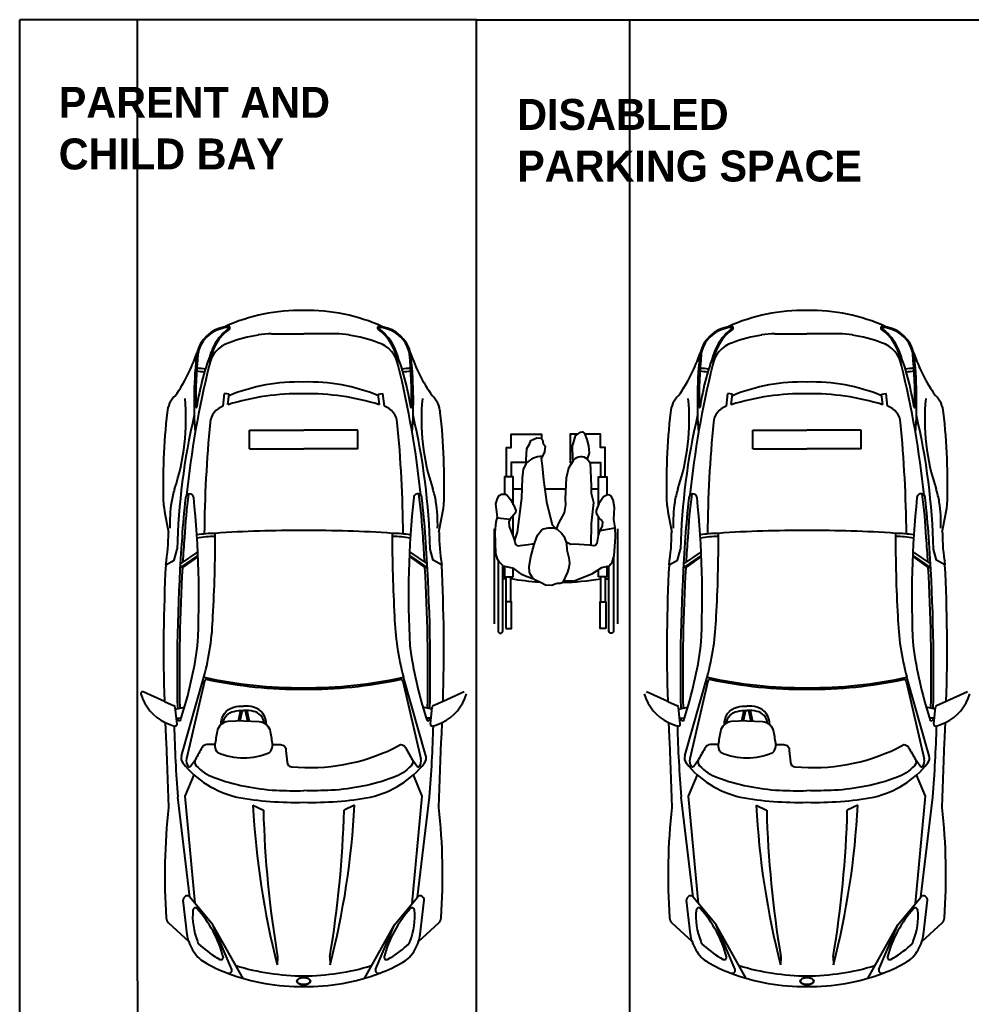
# Model space of a CAD drawing. Header units: inches. Extents: x 484217 to 497210, y -26946 to -21493.
# Drawn here: x 490922.2 to 491169, y -22545.8 to -22291.3 of the extents above; entities that cross this region are included whole.
import ezdxf

# ---------------------------------------------------------------- set-up
doc = ezdxf.new("R2010")
doc.units = ezdxf.units.IN
doc.header["$LTSCALE"] = 20
doc.header["$MEASUREMENT"] = 0
doc.layers.add('ceco.net 217 Nissan Z350 - top', color=145, linetype='Continuous')
doc.layers.add('Parking', color=7, linetype='Continuous')
doc.styles.get("Standard").update_dxf_attribs({"font": ''})
doc.styles.get('Standard').set_extended_font_data('MicrogrammaSSi', bold=True)

msp = doc.modelspace()

# ---------------------------------------------------------------- linework, layer by layer
at = {"color": 0}
for p, q in [((491049.32, -22405.78), (491049.32, -22405.84)), ((491072.34, -22405.78), (491072.34, -22405.84)), ((491049.81, -22412.53), (491052.13, -22412.53)), ((491057.94, -22412.53), (491063.45, -22412.53)), ((491069.99, -22412.53), (491071.85, -22412.53)), ((491045.66, -22420.04), (491048.99, -22420.36)), ((491044.91, -22422.92), (491044.91, -22447.42)), ((491072.26, -22423.32), (491076.18, -22422.61)), ((491076.75, -22422.92), (491076.75, -22447.42)), ((491047.6, -22434.56), (491047.11, -22434.56)), ((491048, -22435.78), (491047.11, -22435.78)), ((491047.99, -22441.75), (491047.99, -22435.27)), ((491049.22, -22441.75), (491049.22, -22435.27)), ((491072.44, -22441.75), (491072.44, -22435.27)), ((491073.66, -22441.75), (491073.66, -22435.27)), ((491073.66, -22435.78), (491074.55, -22435.78)), ((491074.06, -22434.56), (491074.55, -22434.56))]:
    msp.add_line(p, q, dxfattribs=at)
for points in [[(491048.09, -22409.41), (491048.09, -22401.86), (491049.32, -22401.86), (491049.32, -22398.43), (491057.15, -22398.43), (491057.15, -22399.64)], [(491050.19, -22425.77), (491050.95, -22423.76), (491051.35, -22420.36), (491052.04, -22414.95), (491052.23, -22409.79), (491052.5, -22407.46), (491053.19, -22406.14), (491053.19, -22405.07), (491053.32, -22402.08), (491054.01, -22400.99), (491054.34, -22400.04), (491055.91, -22399.35), (491056.95, -22399.48), (491057.42, -22399.85), (491057.55, -22400.86), (491058.05, -22401.52), (491057.93, -22402.97), (491057.61, -22403.62), (491057.05, -22404.69), (491057.3, -22406.64), (491057.61, -22410.23), (491058.43, -22415.89), (491059.88, -22421.81), (491060.7, -22422.62), (491061.01, -22423), (491061.64, -22421.46), (491063.11, -22418.73), (491063.43, -22416.71), (491063.32, -22415.17), (491063.59, -22409.73), (491064.22, -22407.15), (491065.42, -22405.2), (491065.23, -22404.88), (491065.18, -22401.46), (491065.42, -22400.66), (491065.92, -22398.89), (491067.18, -22397.89), (491067.71, -22397.81), (491068.28, -22398.26), (491068.88, -22399.8), (491069.29, -22401.45), (491069.48, -22403.31), (491068.97, -22404.76), (491069.67, -22405.83), (491069.98, -22411.87), (491069.99, -22413.66), (491070.56, -22416.08), (491069.93, -22421.5), (491069.84, -22427.16)], [(491066.5, -22398.43), (491064.5, -22398.43), (491064.5, -22405.78), (491065.06, -22405.78)], [(491073.57, -22409.41), (491073.57, -22401.86), (491072.34, -22401.86), (491072.34, -22398.43), (491068.34, -22398.43)], [(491053.19, -22405.78), (491049.32, -22405.78), (491049.32, -22409.41)], [(491069.63, -22405.78), (491072.34, -22405.78), (491072.34, -22409.41)], [(491049.81, -22416.64), (491049.81, -22409.41), (491047.6, -22409.41), (491047.6, -22413.91)], [(491071.85, -22416.6), (491071.85, -22409.41), (491074.06, -22409.41), (491074.06, -22414.15)], [(491055.16, -22435.87), (491053.19, -22435.24), (491052.08, -22434.69), (491049.94, -22433.17), (491047.34, -22432.53), (491046.16, -22431.37), (491045.74, -22430.72), (491045.34, -22429.3), (491045.15, -22423.81), (491045.4, -22421.11), (491045.72, -22419.85), (491045.34, -22416.45), (491045.71, -22415.01), (491046.16, -22414.31), (491046.81, -22413.91), (491047.8, -22413.9), (491048.17, -22414.12), (491049.12, -22415.32), (491049.94, -22416.89), (491050.49, -22418.15), (491050.38, -22418.72), (491049.43, -22419.85), (491048.93, -22420.48), (491048.71, -22421.06), (491048.77, -22422.29), (491049.82, -22424.87), (491050.25, -22426.15), (491050.38, -22426.97), (491050.95, -22427.28), (491053.72, -22426.97), (491054.78, -22426.78), (491055.28, -22426.78)], [(491062.8, -22436.26), (491063.3, -22436.32), (491065.86, -22436.25), (491070.34, -22434.42), (491072.73, -22432.85), (491074.62, -22432.47), (491075.37, -22431.5), (491075.94, -22429.86), (491076.22, -22424.97), (491076.13, -22422.56), (491075.81, -22420.48), (491076, -22417.4), (491075.63, -22415.4), (491075.12, -22414.44), (491074.55, -22414.12), (491074.04, -22414.15), (491073.17, -22414.63), (491071.91, -22416.45), (491071.22, -22418.15), (491071.29, -22418.83), (491072.04, -22420.17), (491072.6, -22420.67), (491072.86, -22420.99), (491072.77, -22422.15), (491072.06, -22423.77), (491071.79, -22424.57), (491071.41, -22426.65), (491071.07, -22427.17), (491070.6, -22427.28), (491069.46, -22427.09), (491065.61, -22426.84), (491064.73, -22426.97), (491063.53, -22426.34)], [(491049.81, -22424.82), (491049.81, -22419.41)], [(491071.85, -22424.38), (491071.85, -22419.83)], [(491058.12, -22437.45), (491057.06, -22436.88), (491055.59, -22436.17), (491054.9, -22435.62), (491054.28, -22434.71), (491054.06, -22434.04), (491053.96, -22432.66), (491054.4, -22430.12), (491055.22, -22426.9), (491055.79, -22425.2), (491056.19, -22424.4), (491057.11, -22423.25), (491057.67, -22422.88), (491058.87, -22422.62), (491060.39, -22422.62), (491061.14, -22422.94), (491062.33, -22423.98), (491062.9, -22424.78), (491063.59, -22426.59), (491063.66, -22428.29), (491064.22, -22430.37), (491064.4, -22431.75), (491064.22, -22432.91), (491063.83, -22434.08), (491062.61, -22436.64), (491062.46, -22436.82), (491061.95, -22437.02), (491061.18, -22437.01), (491060.82, -22437.07), (491059.82, -22437.51), (491058.12, -22437.45)], [(491047.6, -22432.59), (491047.6, -22435.27), (491049.81, -22435.27)], [(491049.81, -22435.27), (491049.81, -22433.13)], [(491074.06, -22432.58), (491074.06, -22435.27), (491071.85, -22435.27)], [(491071.85, -22435.27), (491071.85, -22433.43)]]:
    msp.add_lwpolyline(points, dxfattribs=at)
for points in [[(491045.89, -22430.95), (491045.89, -22449.26, 1), (491047.11, -22449.26), (491047.11, -22432.31, 1)], [(491075.77, -22430.36), (491075.77, -22449.26, -1), (491074.55, -22449.26), (491074.55, -22432.48, -1)]]:
    msp.add_lwpolyline(points, format="xyb", dxfattribs=at)
for points in [[(491047.88, -22448.61), (491049.35, -22448.61), (491049.35, -22441.75), (491047.88, -22441.75)], [(491073.77, -22448.61), (491072.3, -22448.61), (491072.3, -22441.75), (491073.77, -22441.75)]]:
    msp.add_lwpolyline(points, close=True, dxfattribs=at)
for centre, radius, start, end in [((491057.09, -22409.37), 5.18, 88.371, 138.7437), ((491067.35, -22406.79), 2.55, 48.5827, 139.3844), ((491060.88, -22368.37), 68.38, 260.1799, 266.3301), ((491060.88, -22368.37), 68.38, 271.3819, 279.73)]:
    msp.add_arc(centre, radius, start, end, dxfattribs=at)
at = {"layer": 'ceco.net 217 Nissan Z350 - top'}
for p, q in [((490987.33, -22372.49), (490995.64, -22372.49)), ((491003.95, -22372.49), (490995.64, -22372.49)), ((491117.46, -22372.49), (491125.77, -22372.49)), ((491134.09, -22372.49), (491125.77, -22372.49)), ((490974.78, -22391.21), (490975.17, -22387.92)), ((490976.38, -22388.07), (490975.17, -22387.92)), ((490976.06, -22390.79), (490976.38, -22388.07)), ((491014.89, -22388.07), (491016.1, -22387.92)), ((491015.22, -22390.79), (491014.89, -22388.07)), ((491016.49, -22391.21), (491016.1, -22387.92)), ((491104.92, -22391.21), (491105.31, -22387.92)), ((491106.52, -22388.07), (491105.31, -22387.92)), ((491106.2, -22390.79), (491106.52, -22388.07)), ((491145.03, -22388.07), (491146.24, -22387.92)), ((491145.35, -22390.79), (491145.03, -22388.07)), ((491146.63, -22391.21), (491146.24, -22387.92)), ((490981.61, -22402.23), (490981.61, -22397.35)), ((490981.61, -22397.35), (490995.64, -22397.35)), ((491009.66, -22397.35), (490995.64, -22397.35)), ((491009.66, -22402.23), (491009.66, -22397.35)), ((491111.75, -22402.23), (491111.75, -22397.35)), ((491111.75, -22397.35), (491125.77, -22397.35)), ((491139.8, -22397.35), (491125.77, -22397.35)), ((491139.8, -22402.23), (491139.8, -22397.35)), ((490981.61, -22402.23), (490995.64, -22402.23)), ((491009.66, -22402.23), (490995.64, -22402.23)), ((491111.75, -22402.23), (491125.77, -22402.23)), ((491139.8, -22402.23), (491125.77, -22402.23)), ((490968.26, -22428.82), (490963.71, -22431.96)), ((491023.01, -22428.82), (491027.56, -22431.96)), ((491098.4, -22428.82), (491093.85, -22431.96)), ((491153.15, -22428.82), (491157.7, -22431.96)), ((490968.3, -22429.78), (490963.65, -22432.99)), ((490968.32, -22430.05), (490964.27, -22432.85)), ((491022.96, -22430.05), (491027, -22432.85)), ((491022.97, -22429.78), (491027.62, -22432.99)), ((491098.44, -22429.78), (491093.79, -22432.99)), ((491098.45, -22430.05), (491094.41, -22432.85)), ((491153.1, -22430.05), (491157.14, -22432.85)), ((491153.11, -22429.78), (491157.76, -22432.99)), ((490964.27, -22432.85), (490963.65, -22432.99)), ((491027, -22432.85), (491027.62, -22432.99)), ((491094.41, -22432.85), (491093.79, -22432.99)), ((491157.14, -22432.85), (491157.76, -22432.99)), ((490964.01, -22481.55), (490969.84, -22461.19)), ((491027.26, -22481.55), (491021.43, -22461.19)), ((491094.15, -22481.55), (491099.98, -22461.19)), ((491157.4, -22481.55), (491151.57, -22461.19)), ((490969.97, -22462.28), (490965.33, -22482.36)), ((491021.3, -22462.28), (491025.94, -22482.36)), ((491100.11, -22462.28), (491095.47, -22482.36)), ((491151.44, -22462.28), (491156.08, -22482.36)), ((490959.61, -22467.47), (490954.1, -22465.02)), ((491037.17, -22465.02), (491031.66, -22467.47)), ((491089.75, -22467.47), (491084.24, -22465.02)), ((491167.31, -22465.02), (491161.8, -22467.47)), ((490959.61, -22467.47), (490962.17, -22468.6)), ((490962.88, -22473.4), (490962.41, -22468.93)), ((490962.47, -22469.52), (490964.84, -22468.93)), ((491028.8, -22469.52), (491026.44, -22468.93)), ((491028.39, -22473.4), (491028.87, -22468.93)), ((491031.66, -22467.47), (491029.11, -22468.6)), ((491089.75, -22467.47), (491092.31, -22468.6)), ((491093.02, -22473.4), (491092.54, -22468.93)), ((491092.61, -22469.52), (491094.98, -22468.93)), ((491158.94, -22469.52), (491156.57, -22468.93)), ((491158.53, -22473.4), (491159, -22468.93)), ((491161.8, -22467.47), (491159.24, -22468.6)), ((490962.71, -22471.79), (490963.97, -22471.78)), ((490979.27, -22469.81), (490978.66, -22472.59)), ((490979.74, -22469.81), (490979.13, -22472.56)), ((490980.49, -22469.81), (490981.1, -22472.56)), ((490980.95, -22469.81), (490981.57, -22472.59)), ((491028.56, -22471.79), (491027.3, -22471.78)), ((491092.85, -22471.79), (491094.11, -22471.78)), ((491109.41, -22469.81), (491108.8, -22472.59)), ((491109.87, -22469.81), (491109.26, -22472.56)), ((491110.63, -22469.81), (491111.24, -22472.56)), ((491111.09, -22469.81), (491111.7, -22472.59)), ((491158.7, -22471.79), (491157.44, -22471.78)), ((490960.07, -22477.9), (490960.07, -22477.9)), ((490960.07, -22477.9), (490960.67, -22494.86)), ((491030.6, -22494.86), (491031.21, -22477.9)), ((491031.21, -22477.9), (491031.21, -22477.9)), ((491090.2, -22477.9), (491090.2, -22477.9)), ((491090.2, -22477.9), (491090.81, -22494.86)), ((491160.74, -22494.86), (491161.34, -22477.9)), ((491161.34, -22477.9), (491161.34, -22477.9)), ((490966.38, -22484.23), (490967.62, -22482.46)), ((491024.89, -22484.23), (491023.66, -22482.46)), ((491096.52, -22484.23), (491097.75, -22482.46)), ((491155.03, -22484.23), (491153.8, -22482.46)), ((490964.98, -22491.99), (490967.28, -22486.46)), ((491026.3, -22491.99), (491024, -22486.46)), ((491095.11, -22491.99), (491097.42, -22486.46)), ((491156.43, -22491.99), (491154.13, -22486.46)), ((490966.2, -22518.04), (490963.09, -22492.19)), ((490967.57, -22519.69), (490964.98, -22491.99)), ((491023.7, -22519.69), (491026.3, -22491.99)), ((491025.07, -22518.04), (491028.18, -22492.19)), ((491096.34, -22518.04), (491093.23, -22492.19)), ((491097.71, -22519.69), (491095.11, -22491.99)), ((491153.84, -22519.69), (491156.43, -22491.99)), ((491155.21, -22518.04), (491158.32, -22492.19)), ((490982.49, -22494.34), (490985.21, -22495.6)), ((491008.78, -22494.34), (491006.07, -22495.6)), ((491112.63, -22494.34), (491115.34, -22495.6)), ((491138.92, -22494.34), (491136.2, -22495.6)), ((490972.13, -22525.2), (490966.2, -22518.04)), ((491019.14, -22525.2), (491025.07, -22518.04)), ((491102.27, -22525.2), (491096.34, -22518.04)), ((491149.28, -22525.2), (491155.21, -22518.04)), ((490965.52, -22527.69), (490964.49, -22518.87)), ((491025.75, -22527.69), (491026.78, -22518.87)), ((491095.66, -22527.69), (491094.63, -22518.87)), ((491155.89, -22527.69), (491156.92, -22518.87)), ((490960.72, -22524.75), (490965.93, -22529.56)), ((490977.05, -22536.76), (490972.13, -22525.2)), ((490979.95, -22539.06), (490972.13, -22525.2)), ((491011.33, -22539.06), (491019.14, -22525.2)), ((491014.22, -22536.76), (491019.14, -22525.2)), ((491025.35, -22529.56), (491030.56, -22524.75)), ((491090.86, -22524.75), (491096.06, -22529.56)), ((491107.19, -22536.76), (491102.27, -22525.2)), ((491110.08, -22539.06), (491102.27, -22525.2)), ((491141.47, -22539.06), (491149.28, -22525.2)), ((491144.36, -22536.76), (491149.28, -22525.2)), ((491155.48, -22529.56), (491160.69, -22524.75)), ((490988.89, -22533.5), (490988.78, -22535.59)), ((491002.39, -22533.5), (491002.5, -22535.59)), ((491119.02, -22533.5), (491118.91, -22535.59)), ((491132.52, -22533.5), (491132.63, -22535.59))]:
    msp.add_line(p, q, dxfattribs=at)
for points in [[(491015.11, -22370.54, -0.025591), (491016.03, -22370.65, -0.019947)], [(491145.25, -22370.54, -0.025591), (491146.17, -22370.65, -0.019947)], [(490974.3, -22473.53, -0.358011), (490977.58, -22468.94, -0.087142), (490980.11, -22468.72)], [(490974.76, -22473.11, -0.316561), (490977.58, -22470.06, -0.087142), (490980.11, -22469.84)], [(490985.93, -22473.53, 0.358011), (490982.64, -22468.94, 0.087142), (490980.11, -22468.72)], [(490985.46, -22473.11, 0.316561), (490982.64, -22470.06, 0.087142), (490980.11, -22469.84)], [(491104.43, -22473.53, -0.358011), (491107.72, -22468.94, -0.087142), (491110.25, -22468.72)], [(491104.9, -22473.11, -0.316561), (491107.72, -22470.06, -0.087142), (491110.25, -22469.84)], [(491116.06, -22473.53, 0.358011), (491112.78, -22468.94, 0.087142), (491110.25, -22468.72)], [(491115.6, -22473.11, 0.316561), (491112.78, -22470.06, 0.087142), (491110.25, -22469.84)], [(490980.11, -22472.51), (490976.12, -22472.72, 0.352581), (490973.25, -22475.28, -0.008047), (490972.63, -22478.66), (490970.59, -22478.66, 0.270521), (490969.36, -22479.38, -0.000614), (490967.62, -22482.46, 0.331797), (490967.82, -22484.1, 0.11427), (490972.53, -22487.17, 0.074246), (490988.51, -22490.45, 0.021686), (490995.64, -22490.53, 0.021686)], [(490980.11, -22472.51), (490984.11, -22472.72, -0.352581), (490986.98, -22475.28, 0.008047), (490987.59, -22478.66), (490989.64, -22478.66)], [(491110.25, -22472.51), (491106.25, -22472.72, 0.352581), (491103.39, -22475.28, -0.008047), (491102.77, -22478.66), (491100.72, -22478.66, 0.270521), (491099.49, -22479.38, -0.000614), (491097.75, -22482.46, 0.331797), (491097.96, -22484.1, 0.11427), (491102.67, -22487.17, 0.074246), (491118.65, -22490.45, 0.021686), (491125.77, -22490.53, 0.021686)], [(491110.25, -22472.51), (491114.24, -22472.72, -0.352581), (491117.11, -22475.28, 0.008047), (491117.73, -22478.66), (491119.78, -22478.66)], [(490989.64, -22478.66, -0.460181), (490991.06, -22480.15), (490991.33, -22483.21, 0.361883), (490992.51, -22484.39, 0.136022), (491018.91, -22479.61, 0.015575)], [(491018.91, -22479.61), (491020.69, -22478.66, -0.270521), (491021.92, -22479.38, 0.000614), (491023.66, -22482.46, -0.331797), (491023.45, -22484.1, -0.11427), (491018.74, -22487.17, -0.074246), (491002.76, -22490.45, -0.021686), (490995.64, -22490.53)], [(491119.78, -22478.66, -0.460181), (491121.19, -22480.15), (491121.47, -22483.21, 0.361883), (491122.65, -22484.39, 0.136022), (491149.05, -22479.61, 0.015575)], [(491149.05, -22479.61), (491150.83, -22478.66, -0.270521), (491152.05, -22479.38, 0.000614), (491153.8, -22482.46, -0.331797), (491153.59, -22484.1, -0.11427), (491148.88, -22487.17, -0.074246), (491132.9, -22490.45, -0.021686), (491125.77, -22490.53)], [(490965.93, -22529.56, -0.046528), (490965.52, -22527.69)], [(491096.06, -22529.56, -0.046528), (491095.66, -22527.69)]]:
    msp.add_lwpolyline(points, format="xyb", dxfattribs=at)
for points in [[(490959.97, -22432.15), (490962.12, -22431.01), (490962.93, -22428.11)], [(491031.3, -22432.15), (491029.15, -22431.01), (491028.34, -22428.11)], [(491090.11, -22432.15), (491092.26, -22431.01), (491093.07, -22428.11)], [(491161.44, -22432.15), (491159.29, -22431.01), (491158.48, -22428.11)]]:
    msp.add_lwpolyline(points, dxfattribs=at)
for centre, radius, start, end in [((490994.61, -22413.17), 46.73, 88.7466, 114.4933), ((490996.66, -22413.17), 46.73, 65.5067, 91.2534), ((491124.75, -22413.17), 46.73, 88.7466, 114.4933), ((491126.8, -22413.17), 46.73, 65.5067, 91.2534), ((490976.8, -22379.58), 9.06, 94.0403, 99.9041), ((490976.19, -22370.94), 0.407, 305.5257, 94.0403), ((491015.08, -22370.94), 0.407, 85.9597, 234.4743), ((491106.94, -22379.58), 9.06, 94.0403, 99.9041), ((491106.33, -22370.94), 0.407, 305.5257, 94.0403), ((491145.22, -22370.94), 0.407, 85.9597, 234.4743), ((490976.8, -22379.58), 9.06, 99.9041, 166.3752), ((490976.93, -22379.96), 9.2, 95.9051, 139.5878), ((490983.52, -22381.2), 12.2, 125.5257, 173.823), ((490984.23, -22381.75), 13.33, 127.4553, 156.508), ((490976, -22371.01), 0.203, 307.4553, 95.9051), ((490991.36, -22416.29), 44.14, 99.7499, 109.876), ((490987.33, -22392.82), 20.33, 90, 99.7499), ((491003.95, -22392.82), 20.33, 80.2501, 90), ((490999.91, -22416.29), 44.14, 70.124, 80.2501), ((491007.76, -22381.2), 12.2, 6.177, 54.4743), ((491015.27, -22371.01), 0.203, 84.0949, 232.5447), ((491007.04, -22381.75), 13.33, 23.492, 52.5447), ((491014.34, -22379.96), 9.2, 40.4122, 84.0949), ((491014.47, -22379.58), 9.06, 13.6248, 80.0959), ((491106.94, -22379.58), 9.06, 99.9041, 166.3752), ((491107.07, -22379.96), 9.2, 95.9051, 139.5878), ((491113.65, -22381.2), 12.2, 125.5257, 173.823), ((491114.37, -22381.75), 13.33, 127.4553, 156.508), ((491106.14, -22371.01), 0.203, 307.4553, 95.9051), ((491121.5, -22416.29), 44.14, 99.7499, 109.876), ((491117.46, -22392.82), 20.33, 90, 99.7499), ((491134.09, -22392.82), 20.33, 80.2501, 90), ((491130.05, -22416.29), 44.14, 70.124, 80.2501), ((491137.9, -22381.2), 12.2, 6.177, 54.4743), ((491145.41, -22371.01), 0.203, 84.0949, 232.5447), ((491137.18, -22381.75), 13.33, 23.492, 52.5447), ((491144.48, -22379.96), 9.2, 40.4122, 84.0949), ((491144.61, -22379.58), 9.06, 13.6248, 80.0959), ((490976.26, -22379.02), 8.09, 141.6225, 169.9734), ((490978.61, -22381.94), 7.5, 107.4846, 170.5223), ((491012.67, -22381.94), 7.5, 9.4777, 72.5154), ((491015.01, -22379.02), 8.09, 10.0266, 38.3775), ((491106.4, -22379.02), 8.09, 141.6225, 169.9734), ((491108.74, -22381.94), 7.5, 107.4846, 170.5223), ((491142.81, -22381.94), 7.5, 9.4777, 72.5154), ((491145.15, -22379.02), 8.09, 10.0266, 38.3775), ((490928.31, -22364.32), 41.8, 324.7755, 341.7013), ((491078.75, -22390), 111.47, 173.5323, 184.1267), ((491094.36, -22389.32), 126.61, 174.694, 180.9527), ((491036.67, -22401.88), 69.48, 158.5248, 171.3592), ((490954.61, -22401.88), 69.48, 8.6408, 21.4752), ((490896.91, -22389.32), 126.61, 359.0473, 5.306), ((490912.52, -22390), 111.47, 355.8733, 6.4677), ((491062.97, -22364.32), 41.8, 198.2987, 215.2245), ((491058.44, -22364.32), 41.8, 324.7755, 341.7013), ((491208.89, -22390), 111.47, 173.5323, 184.1267), ((491224.5, -22389.32), 126.61, 174.694, 180.9527), ((491166.8, -22401.88), 69.48, 158.5248, 171.3592), ((491084.75, -22401.88), 69.48, 8.6408, 21.4752), ((491027.05, -22389.32), 126.61, 359.0473, 5.306), ((491042.66, -22390), 111.47, 355.8733, 6.4677), ((491193.11, -22364.32), 41.8, 198.2987, 215.2245), ((491203.08, -22438.37), 238.94, 166.0343, 174.1895), ((490788.19, -22438.37), 238.94, 5.8105, 13.9657), ((491333.22, -22438.37), 238.94, 166.0343, 174.1895), ((490918.33, -22438.37), 238.94, 5.8105, 13.9657), ((490971.09, -22364.57), 17.76, 259.8693, 266.5027), ((490971.09, -22364.57), 16.94, 259.5486, 267.1496), ((491020.19, -22364.57), 16.94, 272.8504, 280.4514), ((491020.19, -22364.57), 17.76, 273.4973, 280.1307), ((491101.22, -22364.57), 17.76, 259.8693, 266.5027), ((491101.22, -22364.57), 16.94, 259.5486, 267.1496), ((491150.32, -22364.57), 16.94, 272.8504, 280.4514), ((491150.32, -22364.57), 17.76, 273.4973, 280.1307), ((490994.25, -22431.8), 46.87, 88.3019, 112.4712), ((490997.03, -22431.8), 46.87, 67.5288, 91.6981), ((491124.39, -22431.8), 46.87, 88.3019, 112.4712), ((491127.16, -22431.8), 46.87, 67.5288, 91.6981), ((490994.78, -22451.21), 63.25, 89.2268, 107.2211), ((490996.49, -22451.21), 63.25, 72.7789, 90.7732), ((491124.92, -22451.21), 63.25, 89.2268, 107.2211), ((491126.63, -22451.21), 63.25, 72.7789, 90.7732), ((490967.2, -22393.47), 6.93, 133.2966, 174.4955), ((490908.26, -22394.51), 56.94, 341.493, 5.3704), ((491083.01, -22394.51), 56.94, 174.6296, 198.507), ((491024.07, -22393.47), 6.93, 5.5045, 46.7034), ((491097.34, -22393.47), 6.93, 133.2966, 174.4955), ((491038.4, -22394.51), 56.94, 341.493, 5.3704), ((491213.15, -22394.51), 56.94, 174.6296, 198.507), ((491154.21, -22393.47), 6.93, 5.5045, 46.7034), ((491124.77, -22411.26), 165.49, 173.5977, 181.8724), ((490967.87, -22391.42), 0.102, 180.9527, 351.3592), ((490976.29, -22395.85), 4.88, 108.4757, 174.5355), ((490994.78, -22451.21), 63.25, 108.4365, 108.4757), ((490996.49, -22451.21), 63.25, 71.5243, 71.5635), ((491014.99, -22395.85), 4.88, 5.4645, 71.5243), ((491023.4, -22391.42), 0.102, 188.6408, 359.0473), ((490866.5, -22411.26), 165.49, 358.1276, 6.4023), ((491254.91, -22411.26), 165.49, 173.5977, 181.8724), ((491098.01, -22391.42), 0.102, 180.9527, 351.3592), ((491106.42, -22395.85), 4.88, 108.4757, 174.5355), ((491124.92, -22451.21), 63.25, 108.4365, 108.4757), ((491126.63, -22451.21), 63.25, 71.5243, 71.5635), ((491145.13, -22395.85), 4.88, 5.4645, 71.5243), ((491153.54, -22391.42), 0.102, 188.6408, 359.0473), ((490996.64, -22411.26), 165.49, 358.1276, 6.4023), ((491133.93, -22432.32), 171.05, 166.8904, 178.5895), ((491305.49, -22427.34), 335.58, 174.5355, 179.4658), ((490685.79, -22427.34), 335.58, 0.5342, 5.4645), ((490857.34, -22432.32), 171.05, 1.4105, 13.1096), ((491264.07, -22432.32), 171.05, 166.8904, 178.5895), ((491435.62, -22427.34), 335.58, 174.5355, 179.4658), ((490815.92, -22427.34), 335.58, 0.5342, 5.4645), ((490987.48, -22432.32), 171.05, 1.4105, 13.1096), ((490981.54, -22419.04), 20.33, 161.493, 171.3658), ((491009.74, -22419.04), 20.33, 8.6342, 18.507), ((491111.67, -22419.04), 20.33, 161.493, 171.3658), ((491139.88, -22419.04), 20.33, 8.6342, 18.507), ((491000.34, -22421.89), 39.35, 171.3658, 181.1753), ((491110.61, -22433.35), 146.67, 172.7976, 176.78), ((491111.22, -22433.35), 146.67, 172.3693, 176.78), ((490966.15, -22414.88), 1.05, 4.2807, 184.2807), ((490720.97, -22440.47), 247.56, 357.0673, 5.9516), ((491270.3, -22440.47), 247.56, 174.0484, 182.9327), ((491025.13, -22414.88), 1.05, 355.7193, 175.7193), ((490880.05, -22433.35), 146.67, 3.22, 7.6307), ((490880.66, -22433.35), 146.67, 3.22, 7.2024), ((490990.93, -22421.89), 39.35, 358.8247, 8.6342), ((491130.48, -22421.89), 39.35, 171.3658, 181.1753), ((491240.75, -22433.35), 146.67, 172.7976, 176.78), ((491241.36, -22433.35), 146.67, 172.3693, 176.78), ((491096.29, -22414.88), 1.05, 4.2807, 184.2807), ((490851.11, -22440.47), 247.56, 357.0673, 5.9516), ((491400.44, -22440.47), 247.56, 174.0484, 182.9327), ((491155.26, -22414.88), 1.05, 355.7193, 175.7193), ((491010.19, -22433.35), 146.67, 3.22, 7.6307), ((491010.8, -22433.35), 146.67, 3.22, 7.2024), ((491121.07, -22421.89), 39.35, 358.8247, 8.6342), ((492983.64, -22054.67), 2056.39, 190.13882, 190.34053), ((489006.98, -22054.55), 2057.05, 349.65951, 349.86115), ((493113.78, -22054.67), 2056.39, 190.13882, 190.34053), ((489137.12, -22054.55), 2057.05, 349.65951, 349.86115), ((490910.12, -22423.88), 50.53, 350.578, 0.0994), ((490993.22, -22709.93), 286.61, 89.5164, 94.0995), ((490998.06, -22709.93), 286.61, 85.9005, 90.4836), ((491081.16, -22423.88), 50.53, 179.9006, 189.422), ((491040.25, -22423.88), 50.53, 350.578, 0.0994), ((491123.36, -22709.93), 286.61, 89.5164, 94.0995), ((491128.19, -22709.93), 286.61, 85.9005, 90.4836), ((491211.3, -22423.88), 50.53, 179.9006, 189.422), ((491433.47, -22459.84), 470.58, 175.7675, 181.1621), ((491434.08, -22459.84), 470.58, 175.7675, 176.5495), ((490973.11, -22456.17), 32.12, 90.6726, 99.1168), ((490973.11, -22456.17), 31.31, 90.6802, 99.2602), ((490661.92, -22426.52), 310.82, 356.5007, 0.4537), ((491329.36, -22426.52), 310.82, 179.5463, 183.4993), ((491018.17, -22456.17), 32.12, 80.8832, 89.3274), ((491018.17, -22456.17), 31.31, 80.7398, 89.3198), ((490557.19, -22459.84), 470.58, 3.4505, 4.2325), ((490557.8, -22459.84), 470.58, 358.8379, 4.2325), ((491563.61, -22459.84), 470.58, 175.7675, 181.1621), ((491564.22, -22459.84), 470.58, 175.7675, 176.5495), ((491103.24, -22456.17), 32.12, 90.6726, 99.1168), ((491103.24, -22456.17), 31.31, 90.6802, 99.2602), ((490792.05, -22426.52), 310.82, 356.5007, 0.4537), ((491459.5, -22426.52), 310.82, 179.5463, 183.4993), ((491148.31, -22456.17), 32.12, 80.8832, 89.3274), ((491148.31, -22456.17), 31.31, 80.7398, 89.3198), ((490687.33, -22459.84), 470.58, 3.4505, 4.2325), ((490687.94, -22459.84), 470.58, 358.8379, 4.2325), ((491385.4, -22454.11), 426, 177.0446, 181.7963), ((491434.08, -22459.84), 470.58, 176.711, 181.1438), ((490557.19, -22459.84), 470.58, 358.8562, 3.289), ((490605.88, -22454.11), 426, 358.2037, 2.9554), ((491515.54, -22454.11), 426, 177.0446, 181.7963), ((491564.22, -22459.84), 470.58, 176.711, 181.1438), ((490687.33, -22459.84), 470.58, 358.8562, 3.289), ((490736.01, -22454.11), 426, 358.2037, 2.9554), ((490904.45, -22443.53), 67.74, 344.884, 358.3444), ((491086.83, -22443.53), 67.74, 181.6556, 195.116), ((491034.58, -22443.53), 67.74, 344.884, 358.3444), ((491216.97, -22443.53), 67.74, 181.6556, 195.116), ((490856.48, -22437.52), 112.82, 342.3221, 352.0432), ((491134.79, -22437.52), 112.82, 187.9568, 197.6779), ((490986.62, -22437.52), 112.82, 342.3221, 352.0432), ((491264.93, -22437.52), 112.82, 187.9568, 197.6779), ((490994.66, -22349.06), 114.89, 257.5192, 270.486), ((490970.57, -22462.42), 0.61, 77.9589, 166.9841), ((490994.66, -22349.46), 114.89, 257.9589, 270.486), ((490996.61, -22349.06), 114.89, 269.514, 282.4808), ((490996.61, -22349.46), 114.89, 269.514, 282.0411), ((491020.71, -22462.42), 0.61, 13.0159, 102.0411), ((491124.8, -22349.06), 114.89, 257.5192, 270.486), ((491100.71, -22462.42), 0.61, 77.9589, 166.9841), ((491124.8, -22349.46), 114.89, 257.9589, 270.486), ((491126.75, -22349.06), 114.89, 269.514, 282.4808), ((491126.75, -22349.46), 114.89, 269.514, 282.0411), ((491150.84, -22462.42), 0.61, 13.0159, 102.0411), ((490953.94, -22465.39), 0.407, 66.0281, 196.2112), ((490965.05, -22462.16), 11.98, 196.2112, 244.1117), ((491026.23, -22462.16), 11.98, 295.8883, 343.7888), ((491095.18, -22462.16), 11.98, 196.2112, 244.1117), ((491156.36, -22462.16), 11.98, 295.8883, 343.7888), ((490962, -22468.97), 0.407, 6.0515, 66.0281), ((491029.27, -22468.97), 0.407, 113.9719, 173.9485), ((491092.14, -22468.97), 0.407, 6.0515, 66.0281), ((491159.41, -22468.97), 0.407, 113.9719, 173.9485), ((491433.47, -22459.84), 470.58, 181.4548, 181.4893), ((490963.45, -22472.06), 0.407, 181.4893, 342.1051), ((490856.48, -22437.52), 112.82, 342.1051, 342.3221), ((491134.79, -22437.52), 112.82, 197.6779, 197.8949), ((491027.82, -22472.06), 0.407, 197.8949, 358.5107), ((490557.8, -22459.84), 470.58, 358.5107, 358.5452), ((491563.61, -22459.84), 470.58, 181.4548, 181.4893), ((491093.59, -22472.06), 0.407, 181.4893, 342.1051), ((490986.62, -22437.52), 112.82, 342.1051, 342.3221), ((491264.93, -22437.52), 112.82, 197.6779, 197.8949), ((491157.96, -22472.06), 0.407, 197.8949, 358.5107), ((490687.94, -22459.84), 470.58, 358.5107, 358.5452), ((490965.05, -22462.16), 11.98, 244.1117, 257.1585), ((491385.4, -22454.11), 426, 182.532, 183.201), ((491325.85, -22463.75), 363.87, 181.5779, 184.4821), ((490962.48, -22473.44), 0.407, 257.1585, 6.0515), ((490665.43, -22463.75), 363.87, 355.5179, 358.4221), ((491028.8, -22473.44), 0.407, 173.9485, 282.8415), ((491026.23, -22462.16), 11.98, 282.8415, 295.8883), ((490605.88, -22454.11), 426, 356.799, 357.468), ((491095.18, -22462.16), 11.98, 244.1117, 257.1585), ((491515.54, -22454.11), 426, 182.532, 183.201), ((491455.98, -22463.75), 363.87, 181.5779, 184.4821), ((491092.61, -22473.44), 0.407, 257.1585, 6.0515), ((490795.56, -22463.75), 363.87, 355.5179, 358.4221), ((491158.94, -22473.44), 0.407, 173.9485, 282.8415), ((491156.36, -22462.16), 11.98, 282.8415, 295.8883), ((490736.01, -22454.11), 426, 356.799, 357.468), ((490976.11, -22478.66), 3.48, 180, 208.5339), ((490984.11, -22478.66), 3.48, 331.4661, 0), ((491106.25, -22478.66), 3.48, 180, 208.5339), ((491114.25, -22478.66), 3.48, 331.4661, 0), ((490965.97, -22482.11), 2.03, 164.0101, 218.3433), ((490967.56, -22482.88), 2.29, 166.9841, 216.4286), ((490973.77, -22479.94), 0.813, 208.5339, 246.162), ((490980.11, -22465.58), 16.5, 246.162, 293.838), ((490986.45, -22479.94), 0.813, 293.838, 331.4661), ((491023.71, -22482.88), 2.29, 323.5714, 13.0159), ((491025.31, -22482.11), 2.03, 321.6567, 15.9899), ((491096.1, -22482.11), 2.03, 164.0101, 218.3433), ((491097.7, -22482.88), 2.29, 166.9841, 216.4286), ((491103.91, -22479.94), 0.813, 208.5339, 246.162), ((491110.25, -22465.58), 16.5, 246.162, 293.838), ((491116.59, -22479.94), 0.813, 293.838, 331.4661), ((491153.85, -22482.88), 2.29, 323.5714, 13.0159), ((491155.45, -22482.11), 2.03, 321.6567, 15.9899), ((490983.88, -22467.94), 24.87, 218.3433, 257.2458), ((490966.05, -22483.99), 0.407, 216.4286, 325.1391), ((491007.4, -22467.94), 24.87, 282.7542, 321.6567), ((491025.23, -22483.99), 0.407, 214.8609, 323.5714), ((491114.01, -22467.94), 24.87, 218.3433, 257.2458), ((491096.19, -22483.99), 0.407, 216.4286, 325.1391), ((491137.53, -22467.94), 24.87, 282.7542, 321.6567), ((491155.36, -22483.99), 0.407, 214.8609, 323.5714), ((490993.32, -22412.84), 80.75, 259.34, 271.642), ((490997.95, -22412.84), 80.75, 268.358, 280.66), ((491123.46, -22412.84), 80.75, 259.34, 271.642), ((491128.09, -22412.84), 80.75, 268.358, 280.66), ((491121.88, -22512.54), 162.17, 173.7429, 183.8369), ((491197.59, -22482.66), 215.41, 183.1086, 194.2224), ((490793.69, -22482.66), 215.41, 345.7776, 356.8914), ((490869.39, -22512.54), 162.17, 356.1631, 6.2571), ((491252.02, -22512.54), 162.17, 173.7429, 183.8369), ((491327.72, -22482.66), 215.41, 183.1086, 194.2224), ((490923.83, -22482.66), 215.41, 345.7776, 356.8914), ((490999.53, -22512.54), 162.17, 356.1631, 6.2571), ((491253.87, -22488.65), 268.75, 181.4821, 189.6074), ((490737.41, -22488.65), 268.75, 350.3926, 358.5179), ((491384.01, -22488.65), 268.75, 181.4821, 189.6074), ((490867.54, -22488.65), 268.75, 350.3926, 358.5179), ((490965.51, -22518.78), 1.02, 46.6747, 185.0064), ((491025.77, -22518.78), 1.02, 354.9936, 133.3253), ((491095.64, -22518.78), 1.02, 46.6747, 185.0064), ((491155.91, -22518.78), 1.02, 354.9936, 133.3253), ((490984.67, -22522.96), 17.75, 174.9509, 201.4207), ((490967.59, -22521.45), 0.61, 42.5307, 174.9509), ((490946.22, -22541.06), 29.61, 14.8524, 42.5307), ((491045.05, -22541.06), 29.61, 137.4693, 165.1476), ((491006.61, -22522.96), 17.75, 338.5793, 5.0491), ((491023.68, -22521.45), 0.61, 5.0491, 137.4693), ((491114.81, -22522.96), 17.75, 174.9509, 201.4207), ((491097.73, -22521.45), 0.61, 42.5307, 174.9509), ((491076.36, -22541.06), 29.61, 14.8524, 42.5307), ((491175.19, -22541.06), 29.61, 137.4693, 165.1476), ((491136.74, -22522.96), 17.75, 338.5793, 5.0491), ((491153.82, -22521.45), 0.61, 5.0491, 137.4693), ((490962.1, -22523.25), 2.03, 183.8369, 227.2292), ((491029.17, -22523.25), 2.03, 312.7708, 356.1631), ((491092.24, -22523.25), 2.03, 183.8369, 227.2292), ((491159.31, -22523.25), 2.03, 312.7708, 356.1631), ((491015.52, -22526.46), 10.3, 342.4749, 353.1305), ((491145.66, -22526.46), 10.3, 342.4749, 353.1305), ((490975.75, -22526.46), 10.3, 197.5251, 223.6542), ((490970.98, -22528.33), 3.05, 201.4207, 228.3489), ((490987.48, -22509.79), 27.87, 228.3489, 240.9818), ((491003.8, -22509.79), 27.87, 299.0182, 311.6511), ((491020.29, -22528.33), 3.05, 311.6511, 338.5793), ((491015.52, -22526.46), 10.3, 316.3458, 342.4749), ((491105.89, -22526.46), 10.3, 197.5251, 223.6542), ((491101.12, -22528.33), 3.05, 201.4207, 228.3489), ((491117.61, -22509.79), 27.87, 228.3489, 240.9818), ((491133.94, -22509.79), 27.87, 299.0182, 311.6511), ((491150.43, -22528.33), 3.05, 311.6511, 338.5793), ((491145.66, -22526.46), 10.3, 316.3458, 342.4749), ((490973.59, -22528.52), 7.32, 223.6542, 239.3683), ((490988.55, -22503.26), 36.68, 239.3683, 249.9403), ((490974.25, -22533.62), 0.61, 240.9818, 14.8524), ((490996.27, -22475.03), 63.41, 253.3447, 269.432), ((490995.01, -22475.03), 63.41, 270.568, 286.6553), ((491002.72, -22503.26), 36.68, 290.0597, 300.6317), ((491017.02, -22533.62), 0.61, 165.1476, 299.0182), ((491017.68, -22528.52), 7.32, 300.6317, 316.3458), ((491103.73, -22528.52), 7.32, 223.6542, 239.3683), ((491118.69, -22503.26), 36.68, 239.3683, 249.9403), ((491104.39, -22533.62), 0.61, 240.9818, 14.8524), ((491126.4, -22475.03), 63.41, 253.3447, 269.432), ((491125.15, -22475.03), 63.41, 270.568, 286.6553), ((491132.86, -22503.26), 36.68, 290.0597, 300.6317), ((491147.16, -22533.62), 0.61, 165.1476, 299.0182), ((491147.82, -22528.52), 7.32, 300.6317, 316.3458), ((490976.26, -22536.95), 0.813, 248.9914, 13.5083), ((490994.63, -22489.13), 52.04, 248.9914, 271.1113), ((490996.65, -22489.13), 52.04, 268.8887, 291.0086), ((491015.01, -22536.95), 0.813, 166.4917, 291.0086), ((491106.4, -22536.95), 0.813, 248.9914, 13.5083), ((491124.76, -22489.13), 52.04, 248.9914, 271.1113), ((491126.78, -22489.13), 52.04, 268.8887, 291.0086), ((491145.15, -22536.95), 0.813, 166.4917, 291.0086)]:
    msp.add_arc(centre, radius, start, end, dxfattribs=at)
at = {"layer": 'ceco.net 217 Nissan Z350 - top', "extrusion": (0, 0, -1)}
for centre in [(490995.64, -22539.77), (491125.77, -22539.77)]:
    msp.add_ellipse(centre, major_axis=(-1.74, 0), ratio=0.521468, dxfattribs=at)
at = {"layer": 'ceco.net 217 Nissan Z350 - top'}
for centre in [(490995.64, -22539.77), (491125.77, -22539.77)]:
    msp.add_ellipse(centre, major_axis=(1.74, 0), ratio=0.521468, dxfattribs=at)
at = {"layer": 'Parking'}
for p, q in [((491040.31, -22291.3), (490922.2, -22291.3)), ((490922.2, -22551.1), (490922.2, -22291.3)), ((491040.31, -22291.3), (490922.2, -22291.3)), ((490922.2, -22551.1), (490922.2, -22291.3)), ((490952.69, -22539.69), (490952.69, -22291.3)), ((491040.31, -22551.1), (491040.31, -22291.3)), ((491040.31, -22291.3), (491170.21, -22291.3)), ((491040.31, -22551.1), (491040.31, -22291.3)), ((491040.31, -22291.3), (491170.21, -22291.3)), ((491079.93, -22551.1), (491079.93, -22291.3)), ((490952.69, -22539.69), (490952.69, -22551.1))]:
    msp.add_line(p, q, dxfattribs=at)

# ---------------------------------------------------------------- texts
at = {"layer": 'Parking', "char_height": 8, "attachment_point": 1}
for s, insert in [('{\\fBahnschrift Light|b1|i0|c0|p34;PARENT AND CHILD BAY}', (490932.3, -22308.66)), ('{\\fBahnschrift Light|b1|i0|c0|p34;DISABLED PARKING SPACE}', (491050.83, -22311.78))]:
    msp.add_mtext_dynamic_manual_height_columns(s, width=100.3736, gutter_width=1, heights=[0], dxfattribs=dict(at, insert=insert))

doc.saveas('drawing.dxf')
